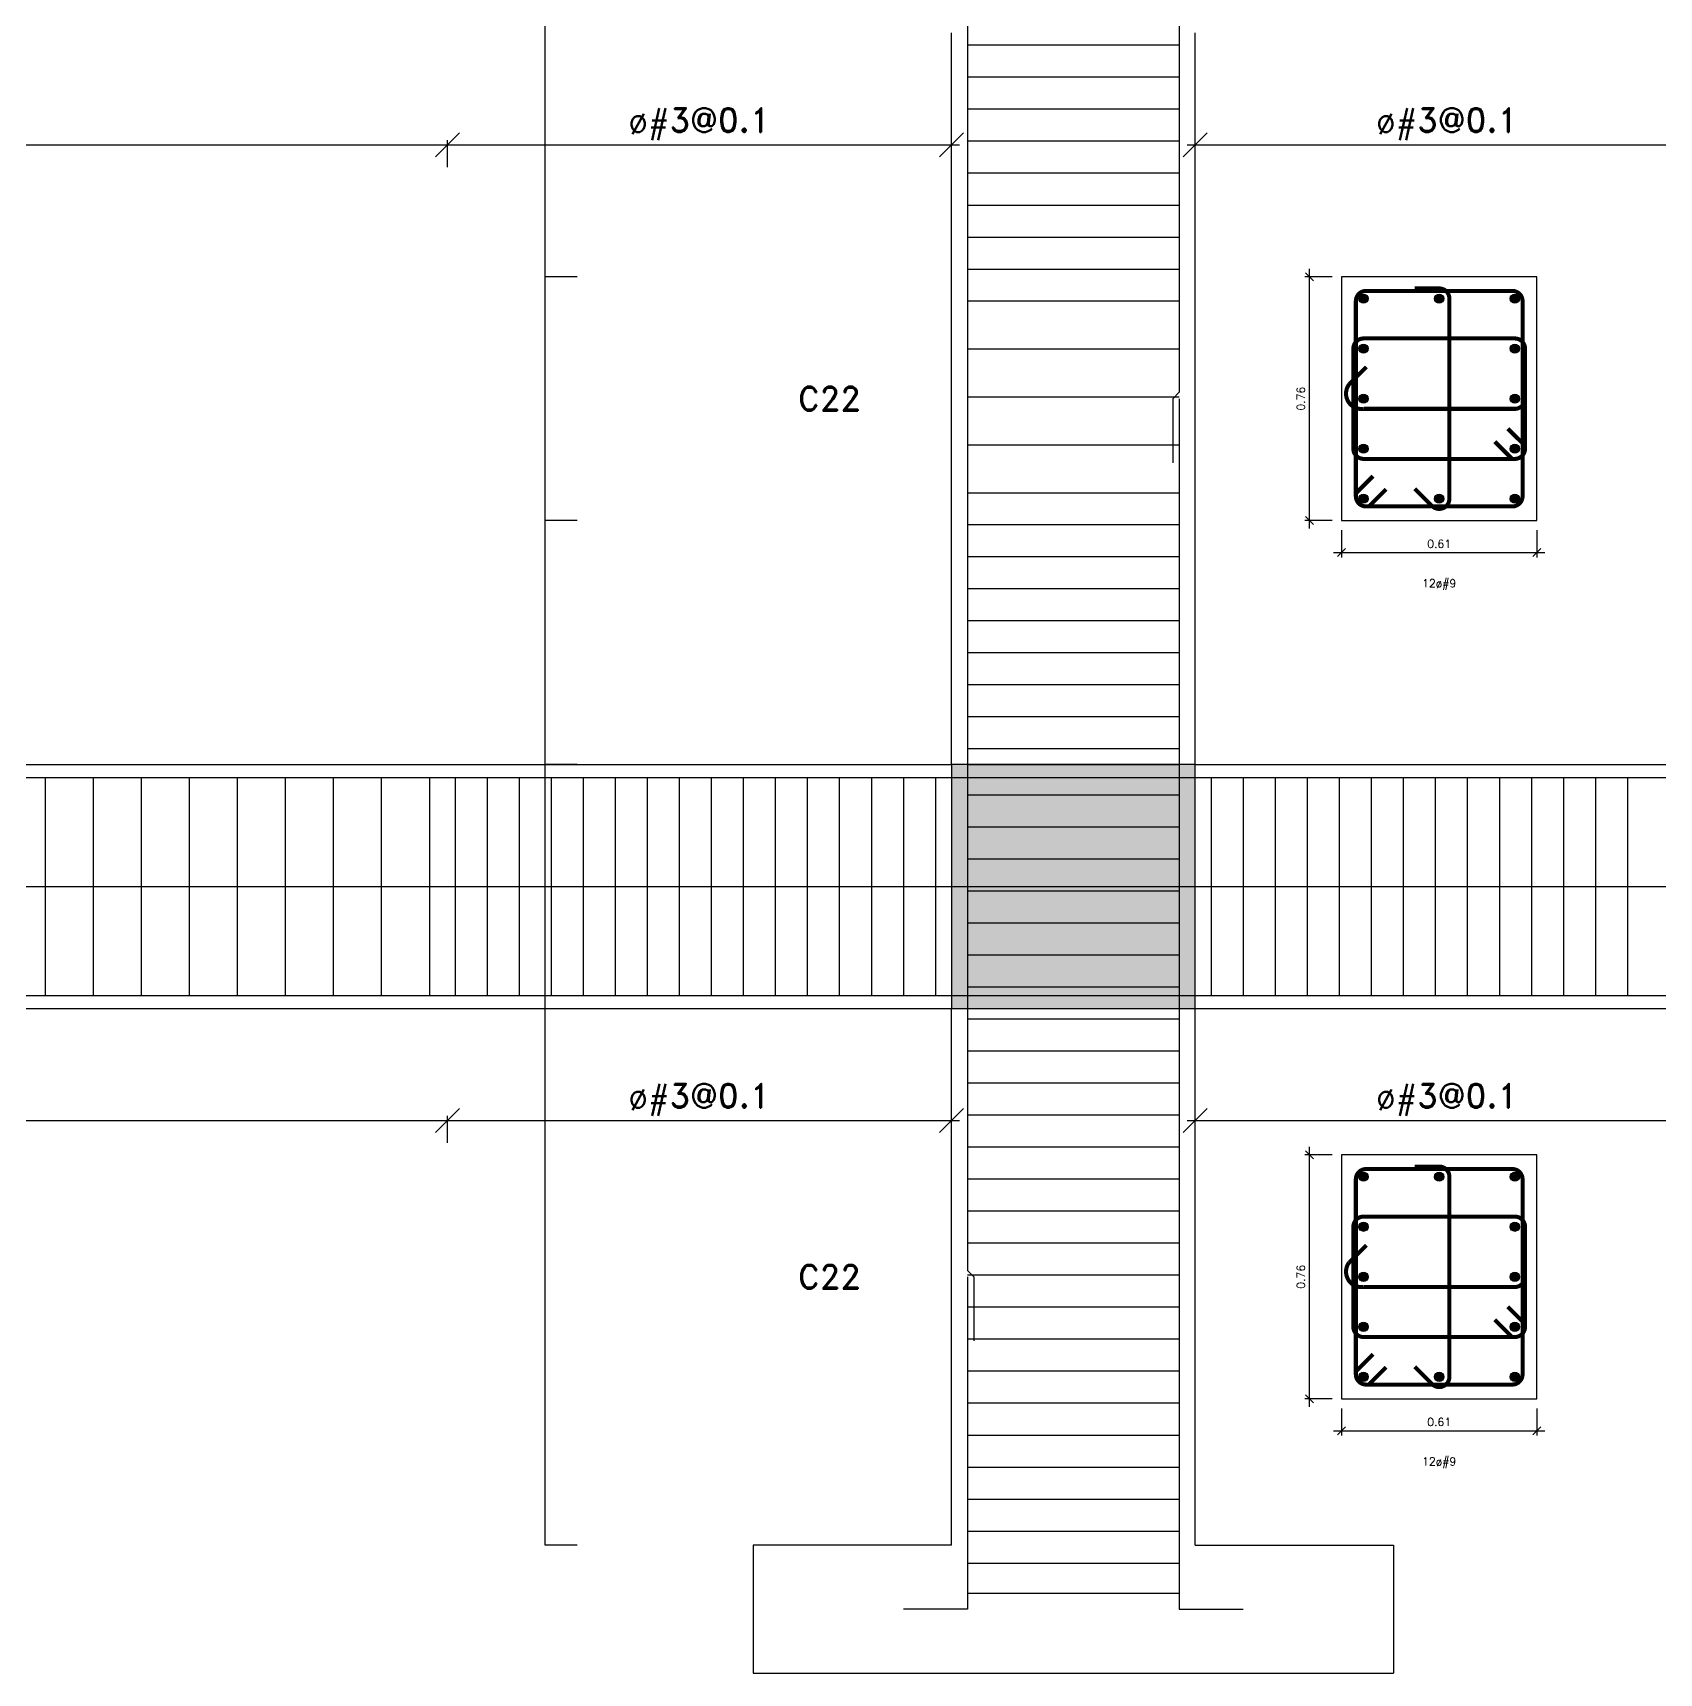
# Model space of a CAD drawing. Header units: inches. Extents: x 2674 to 28325, y -8016 to 21827.
# Drawn here: x 10243.5 to 10497.5, y -2273.3 to -2017.1 of the extents above; entities that cross this region are included whole.
import ezdxf

# ---------------------------------------------------------------- set-up
doc = ezdxf.new("R2010")
doc.units = ezdxf.units.IN
doc.header["$MEASUREMENT"] = 0
for name, color, linetype in [('Beam', 3, 'Continuous'), ('Beam elevation contour', 7, 'Continuous'), ('Beam rebar bot', 2, 'Continuous'), ('Beam rebar top', 2, 'Continuous'), ('Beam tie corner', 6, 'Continuous'), ('Beam tie mid', 4, 'Continuous'), ('Column elevation contorno', 7, 'Continuous'), ('Columns', 5, 'Continuous'), ('Dimensions', 7, 'Continuous'), ('Porticos', 7, 'Continuous'), ('Rebar long', 5, 'Continuous'), ('Rebar tie', 4, 'Continuous'), ('Texts', 7, 'Continuous')]:
    doc.layers.add(name, color=color, linetype=linetype)
doc.layers.add('Beam torsion rebar', color=7, linetype='Continuous', true_color=0xaf0000)
doc.styles.add('Letra', font='romand.shx')
doc.dimstyles.new('Dimension', dxfattribs={"dimscale": 0.083333, "dimtxt": 0.025, "dimasz": 0.025, "dimexe": 0.015, "dimexo": 0.03, "dimgap": 0.015, "dimtad": 1, "dimdec": 1, "dimzin": 0, "dimdsep": 46, "dimlunit": 4, "dimtxsty": 'Letra', "dimblk": 'OBLIQUE', "dimcen": 0.015, "dimdle": 0.025, "dimclrd": 256, "dimclre": 1, "dimclrt": 4, "dimadec": 0, "dimazin": 0, "dimtfac": 1, "dimtdec": 1, "dimtofl": 0, "dimtmove": 0, "dimatfit": 3, "dimfxl": 1, "dimtolj": 1, "dimtzin": 0, "dimarcsym": 0})

# ---------------------------------------------------------------- blocks, each defined once
blk = doc.blocks.new('_Oblique')
at = {"color": 0, "linetype": 'ByBlock', "lineweight": -2}
blk.add_line((-0.5, -0.5), (0.5, 0.5), dxfattribs=at)
blk = doc.blocks.new('*D31')
at = {"color": 1, "linetype": 'ByBlock', "lineweight": -2, "transparency": 16777216}
for p, q in [((-0.3348, 0.381), (-0.4198, 0.381)), ((-0.3348, -0.381), (-0.4198, -0.381))]:
    blk.add_line(p, q, dxfattribs=at)
at = {"linetype": 'ByBlock', "lineweight": -2, "transparency": 16777216}
blk.add_line((-0.4048, -0.406), (-0.4048, 0.406), dxfattribs=at)
at = {"layer": 'Defpoints', "transparency": 16777216}
for p in [(-0.4048, 0.381), (-0.3048, 0.381), (-0.3048, -0.381)]:
    blk.add_point(p, dxfattribs=at)
at = {"lineweight": -2, "transparency": 16777216, "xscale": 0.025, "yscale": 0.025, "zscale": 0.025}
for p, rotation in [((-0.4048, 0.381), 90), ((-0.4048, -0.381), 270)]:
    blk.add_blockref('_Oblique', p, dxfattribs=dict(at, rotation=rotation))
at = {"color": 4, "transparency": 16777216, "insert": (-0.4198, 0), "char_height": 0.025, "attachment_point": 8, "rotation": 90, "style": 'Letra'}
blk.add_mtext('0.76', dxfattribs=at)
blk = doc.blocks.new('*D32')
at = {"color": 1, "linetype": 'ByBlock', "lineweight": -2, "transparency": 16777216}
for p, q in [((-0.3048, -0.411), (-0.3048, -0.496)), ((0.3048, -0.411), (0.3048, -0.496))]:
    blk.add_line(p, q, dxfattribs=at)
at = {"linetype": 'ByBlock', "lineweight": -2, "transparency": 16777216}
blk.add_line((-0.3298, -0.481), (0.3298, -0.481), dxfattribs=at)
at = {"layer": 'Defpoints', "transparency": 16777216}
for p in [(-0.3048, -0.381), (0.3048, -0.381), (0.3048, -0.481)]:
    blk.add_point(p, dxfattribs=at)
at = {"lineweight": -2, "transparency": 16777216, "xscale": 0.025, "yscale": 0.025, "zscale": 0.025, "rotation": 180}
blk.add_blockref('_Oblique', (-0.3048, -0.481), dxfattribs=at)
at = {"lineweight": -2, "transparency": 16777216, "xscale": 0.025, "yscale": 0.025, "zscale": 0.025}
blk.add_blockref('_Oblique', (0.3048, -0.481), dxfattribs=at)
at = {"color": 4, "transparency": 16777216, "insert": (0, -0.466), "char_height": 0.025, "attachment_point": 8, "style": 'Letra'}
blk.add_mtext('0.61', dxfattribs=at)
blk = doc.blocks.new('#9')
blk.add_hatch(color=256).paths.add_polyline_path([(0.0143, 0, 1), (-0.0143, 0, 1)])
at = {"color": 0}
blk.add_circle((0, 0), 0.0143, dxfattribs=at)
blk = doc.blocks.new('*D591')
at = {"layer": 'Defpoints', "color": 0, "transparency": 16777216}
for p in [(10323.5, -2093.31), (10328.5, -2093.31), (10328.5, -2131.41)]:
    blk.add_point(p, dxfattribs=at)
at = {"layer": 'Dimensions', "color": 1, "linetype": 'ByBlock', "lineweight": -2, "transparency": 16777216}
for p, q in [((10328.5, -2093.31), (10323.5, -2093.31)), ((10328.5, -2131.41), (10323.5, -2131.41))]:
    blk.add_line(p, q, dxfattribs=at)
at = {"layer": 'Dimensions', "linetype": 'ByBlock', "lineweight": -2, "transparency": 16777216}
blk.add_line((10323.5, -2131.42), (10323.5, -2093.31), dxfattribs=at)
at = {"layer": 'Dimensions', "lineweight": -2, "transparency": 16777216, "xscale": 0.006249999999999999, "yscale": 0.006249999999999999, "zscale": 0.006249999999999999}
for p, rotation in [((10323.5, -2093.31), 90), ((10323.5, -2131.41), 270)]:
    blk.add_blockref('_Oblique', p, dxfattribs=dict(at, rotation=rotation))
at = {"layer": 'Dimensions', "color": 4, "transparency": 16777216, "insert": (10323.49, -2112.36), "char_height": 0.00625, "attachment_point": 5, "rotation": 90, "style": 'Letra'}
blk.add_mtext('\\A1;ø#3@0.1', dxfattribs=at)
blk = doc.blocks.new('*D592')
at = {"layer": 'Defpoints', "color": 0, "transparency": 16777216}
for p in [(10323.5, -1979.01), (10328.5, -1979.01), (10328.5, -2055.21)]:
    blk.add_point(p, dxfattribs=at)
at = {"layer": 'Dimensions', "color": 1, "linetype": 'ByBlock', "lineweight": -2, "transparency": 16777216}
for p, q in [((10328.5, -1979.01), (10323.5, -1979.01)), ((10328.5, -2055.21), (10323.5, -2055.21))]:
    blk.add_line(p, q, dxfattribs=at)
at = {"layer": 'Dimensions', "linetype": 'ByBlock', "lineweight": -2, "transparency": 16777216}
blk.add_line((10323.5, -2055.22), (10323.5, -1979.01), dxfattribs=at)
at = {"layer": 'Dimensions', "lineweight": -2, "transparency": 16777216, "xscale": 0.006249999999999999, "yscale": 0.006249999999999999, "zscale": 0.006249999999999999}
for p, rotation in [((10323.5, -1979.01), 90), ((10323.5, -2055.21), 270)]:
    blk.add_blockref('_Oblique', p, dxfattribs=dict(at, rotation=rotation))
at = {"layer": 'Dimensions', "color": 4, "transparency": 16777216, "insert": (10323.49, -2017.11), "char_height": 0.00625, "attachment_point": 5, "rotation": 90, "style": 'Letra'}
blk.add_mtext('\\A1;ø#3@0.1', dxfattribs=at)
blk = doc.blocks.new('*D593')
at = {"layer": 'Defpoints', "color": 0, "transparency": 16777216}
for p in [(10323.5, -2055.21), (10328.5, -2055.21), (10328.5, -2093.31)]:
    blk.add_point(p, dxfattribs=at)
at = {"layer": 'Dimensions', "color": 1, "linetype": 'ByBlock', "lineweight": -2, "transparency": 16777216}
for p, q in [((10328.5, -2055.21), (10323.5, -2055.21)), ((10328.5, -2093.31), (10323.5, -2093.31))]:
    blk.add_line(p, q, dxfattribs=at)
at = {"layer": 'Dimensions', "linetype": 'ByBlock', "lineweight": -2, "transparency": 16777216}
blk.add_line((10323.5, -2093.32), (10323.5, -2055.21), dxfattribs=at)
at = {"layer": 'Dimensions', "lineweight": -2, "transparency": 16777216, "xscale": 0.006249999999999999, "yscale": 0.006249999999999999, "zscale": 0.006249999999999999}
for p, rotation in [((10323.5, -2055.21), 90), ((10323.5, -2093.31), 270)]:
    blk.add_blockref('_Oblique', p, dxfattribs=dict(at, rotation=rotation))
at = {"layer": 'Dimensions', "color": 4, "transparency": 16777216, "insert": (10323.49, -2074.26), "char_height": 0.00625, "attachment_point": 5, "rotation": 90, "style": 'Letra'}
blk.add_mtext('\\A1;ø#3@0.15', dxfattribs=at)
blk = doc.blocks.new('*D577')
at = {"layer": 'Defpoints', "color": 0, "transparency": 16777216}
for p in [(10323.5, -2131.43), (10328.5, -2131.43), (10328.5, -2253.33)]:
    blk.add_point(p, dxfattribs=at)
at = {"layer": 'Dimensions', "color": 1, "linetype": 'ByBlock', "lineweight": -2, "transparency": 16777216}
for p, q in [((10328.5, -2131.43), (10323.5, -2131.43)), ((10328.5, -2253.33), (10323.5, -2253.33))]:
    blk.add_line(p, q, dxfattribs=at)
at = {"layer": 'Dimensions', "linetype": 'ByBlock', "lineweight": -2, "transparency": 16777216}
blk.add_line((10323.5, -2253.34), (10323.5, -2131.43), dxfattribs=at)
at = {"layer": 'Dimensions', "lineweight": -2, "transparency": 16777216, "xscale": 0.006249999999999999, "yscale": 0.006249999999999999, "zscale": 0.006249999999999999}
for p, rotation in [((10323.5, -2131.43), 90), ((10323.5, -2253.33), 270)]:
    blk.add_blockref('_Oblique', p, dxfattribs=dict(at, rotation=rotation))
at = {"layer": 'Dimensions', "color": 4, "transparency": 16777216, "insert": (10323.49, -2192.38), "char_height": 0.00625, "attachment_point": 5, "rotation": 90, "style": 'Letra'}
blk.add_mtext('\\A1;ø#3@0.1', dxfattribs=at)
blk = doc.blocks.new('*D227')
at = {"linetype": 'ByBlock', "lineweight": -2, "transparency": 16777216}
blk.add_line((708.3466, 4.3744), (709.9707, 4.3744), dxfattribs=at)
at = {"color": 1, "linetype": 'ByBlock', "lineweight": -2, "transparency": 16777216}
for p, q in [((708.3716, 4.3044), (708.3716, 4.3894)), ((709.9457, 4.3044), (709.9457, 4.3894))]:
    blk.add_line(p, q, dxfattribs=at)
at = {"layer": 'Defpoints', "transparency": 16777216}
for p in [(709.9457, 4.3744), (708.3716, 4.2744), (709.9457, 4.2744)]:
    blk.add_point(p, dxfattribs=at)
at = {"lineweight": -2, "transparency": 16777216, "xscale": 0.075, "yscale": 0.075, "zscale": 0.075, "rotation": 180}
blk.add_blockref('_Oblique', (708.3716, 4.3744), dxfattribs=at)
at = {"lineweight": -2, "transparency": 16777216, "xscale": 0.075, "yscale": 0.075, "zscale": 0.075}
blk.add_blockref('_Oblique', (709.9457, 4.3744), dxfattribs=at)
at = {"color": 4, "transparency": 16777216, "insert": (709.15865, 4.3894), "char_height": 0.075, "attachment_point": 8, "style": 'Letra'}
blk.add_mtext('ø#3@0.1', dxfattribs=at)
blk = doc.blocks.new('*D228')
at = {"linetype": 'ByBlock', "lineweight": -2, "transparency": 16777216}
blk.add_line((704.3066, 4.3744), (708.3966, 4.3744), dxfattribs=at)
at = {"color": 1, "linetype": 'ByBlock', "lineweight": -2, "transparency": 16777216}
for p, q in [((704.3316, 4.3044), (704.3316, 4.3894)), ((708.3716, 4.3044), (708.3716, 4.3894))]:
    blk.add_line(p, q, dxfattribs=at)
at = {"layer": 'Defpoints', "transparency": 16777216}
for p in [(708.3716, 4.3744), (704.3316, 4.2744), (708.3716, 4.2744)]:
    blk.add_point(p, dxfattribs=at)
at = {"lineweight": -2, "transparency": 16777216, "xscale": 0.075, "yscale": 0.075, "zscale": 0.075, "rotation": 180}
blk.add_blockref('_Oblique', (704.3316, 4.3744), dxfattribs=at)
at = {"lineweight": -2, "transparency": 16777216, "xscale": 0.075, "yscale": 0.075, "zscale": 0.075}
blk.add_blockref('_Oblique', (708.3716, 4.3744), dxfattribs=at)
at = {"color": 4, "transparency": 16777216, "insert": (706.3516, 4.3894), "char_height": 0.075, "attachment_point": 8, "style": 'Letra'}
blk.add_mtext('ø#3@0.14', dxfattribs=at)
blk = doc.blocks.new('*D229')
at = {"linetype": 'ByBlock', "lineweight": -2, "transparency": 16777216}
blk.add_line((710.6827, 4.3744), (712.3067, 4.3744), dxfattribs=at)
at = {"color": 1, "linetype": 'ByBlock', "lineweight": -2, "transparency": 16777216}
for p, q in [((710.7077, 4.3044), (710.7077, 4.3894)), ((712.2817, 4.3044), (712.2817, 4.3894))]:
    blk.add_line(p, q, dxfattribs=at)
at = {"layer": 'Defpoints', "transparency": 16777216}
for p in [(712.2817, 4.3744), (710.7077, 4.2744), (712.2817, 4.2744)]:
    blk.add_point(p, dxfattribs=at)
at = {"lineweight": -2, "transparency": 16777216, "xscale": 0.075, "yscale": 0.075, "zscale": 0.075, "rotation": 180}
blk.add_blockref('_Oblique', (710.7077, 4.3744), dxfattribs=at)
at = {"lineweight": -2, "transparency": 16777216, "xscale": 0.075, "yscale": 0.075, "zscale": 0.075}
blk.add_blockref('_Oblique', (712.2817, 4.3744), dxfattribs=at)
at = {"color": 4, "transparency": 16777216, "insert": (711.4947, 4.3894), "char_height": 0.075, "attachment_point": 8, "style": 'Letra'}
blk.add_mtext('ø#3@0.1', dxfattribs=at)
blk = doc.blocks.new('*D246')
at = {"color": 1, "linetype": 'ByBlock', "lineweight": -2, "transparency": 16777216}
for p, q in [((708.3718, 1.2564), (708.3718, 1.3414)), ((709.9457, 1.2564), (709.9457, 1.3414))]:
    blk.add_line(p, q, dxfattribs=at)
at = {"linetype": 'ByBlock', "lineweight": -2, "transparency": 16777216}
blk.add_line((708.3468, 1.3264), (709.9707, 1.3264), dxfattribs=at)
at = {"layer": 'Defpoints', "transparency": 16777216}
for p in [(709.9457, 1.3264), (708.3718, 1.2264), (709.9457, 1.2264)]:
    blk.add_point(p, dxfattribs=at)
at = {"lineweight": -2, "transparency": 16777216, "xscale": 0.075, "yscale": 0.075, "zscale": 0.075, "rotation": 180}
blk.add_blockref('_Oblique', (708.3718, 1.3264), dxfattribs=at)
at = {"lineweight": -2, "transparency": 16777216, "xscale": 0.075, "yscale": 0.075, "zscale": 0.075}
blk.add_blockref('_Oblique', (709.9457, 1.3264), dxfattribs=at)
at = {"color": 4, "transparency": 16777216, "insert": (709.15875, 1.3414), "char_height": 0.075, "attachment_point": 8, "style": 'Letra'}
blk.add_mtext('ø#3@0.1', dxfattribs=at)
blk = doc.blocks.new('*D247')
at = {"color": 1, "linetype": 'ByBlock', "lineweight": -2, "transparency": 16777216}
for p, q in [((704.4078, 1.2564), (704.4078, 1.3414)), ((708.3718, 1.2564), (708.3718, 1.3414))]:
    blk.add_line(p, q, dxfattribs=at)
at = {"linetype": 'ByBlock', "lineweight": -2, "transparency": 16777216}
blk.add_line((704.3828, 1.3264), (708.3968, 1.3264), dxfattribs=at)
at = {"layer": 'Defpoints', "transparency": 16777216}
for p in [(708.3718, 1.3264), (704.4078, 1.2264), (708.3718, 1.2264)]:
    blk.add_point(p, dxfattribs=at)
at = {"lineweight": -2, "transparency": 16777216, "xscale": 0.075, "yscale": 0.075, "zscale": 0.075, "rotation": 180}
blk.add_blockref('_Oblique', (704.4078, 1.3264), dxfattribs=at)
at = {"lineweight": -2, "transparency": 16777216, "xscale": 0.075, "yscale": 0.075, "zscale": 0.075}
blk.add_blockref('_Oblique', (708.3718, 1.3264), dxfattribs=at)
at = {"color": 4, "transparency": 16777216, "insert": (706.3898, 1.3414), "char_height": 0.075, "attachment_point": 8, "style": 'Letra'}
blk.add_mtext('ø#3@0.15', dxfattribs=at)
blk = doc.blocks.new('GB 30 X 30')
blk.add_hatch(color=256).paths.add_polyline_path([(0.381, 0.381), (-0.381, 0.381), (-0.381, -0.381), (0.381, -0.381)])
at = {"color": 0}
blk.add_lwpolyline([(0.381, 0.381), (-0.381, 0.381), (-0.381, -0.381), (0.381, -0.381)], close=True, dxfattribs=at)
blk = doc.blocks.new('*D248')
at = {"color": 1, "linetype": 'ByBlock', "lineweight": -2, "transparency": 16777216}
for p, q in [((710.7077, 1.2564), (710.7077, 1.3414)), ((712.2817, 1.2564), (712.2817, 1.3414))]:
    blk.add_line(p, q, dxfattribs=at)
at = {"linetype": 'ByBlock', "lineweight": -2, "transparency": 16777216}
blk.add_line((710.6827, 1.3264), (712.3067, 1.3264), dxfattribs=at)
at = {"layer": 'Defpoints', "transparency": 16777216}
for p in [(712.2817, 1.3264), (710.7077, 1.2264), (712.2817, 1.2264)]:
    blk.add_point(p, dxfattribs=at)
at = {"lineweight": -2, "transparency": 16777216, "xscale": 0.075, "yscale": 0.075, "zscale": 0.075, "rotation": 180}
blk.add_blockref('_Oblique', (710.7077, 1.3264), dxfattribs=at)
at = {"lineweight": -2, "transparency": 16777216, "xscale": 0.075, "yscale": 0.075, "zscale": 0.075}
blk.add_blockref('_Oblique', (712.2817, 1.3264), dxfattribs=at)
at = {"color": 4, "transparency": 16777216, "insert": (711.4947, 1.3414), "char_height": 0.075, "attachment_point": 8, "style": 'Letra'}
blk.add_mtext('ø#3@0.1', dxfattribs=at)
blk = doc.blocks.new('C 30 X 24')
at = {"layer": 'Columns'}
blk.add_lwpolyline([(-0.3048, -0.381), (0.3048, -0.381), (0.3048, 0.381), (-0.3048, 0.381)], close=True, dxfattribs=at)
at = {"layer": 'Rebar tie'}
for points in [[(-0.2065, -0.2419, 0.0127, 0.0127, 0), (-0.2604, -0.2958, 0.0127, 0.0127, 0), (-0.2604, -0.3048, 0.0127, 0.0127, 0.414214), (-0.2286, -0.3366, 0.0127, 0.0127, 0), (0.2286, -0.3366, 0.0127, 0.0127, 0.414214), (0.2604, -0.3048, 0.0127, 0.0127, 0), (0.2604, 0.3048, 0.0127, 0.0127, 0.414214), (0.2286, 0.3366, 0.0127, 0.0127, 0), (-0.2286, 0.3366, 0.0127, 0.0127, 0.414214), (-0.2604, 0.3048, 0.0127, 0.0127, 0), (-0.2604, -0.3048, 0.0127, 0.0127, 0.414214), (-0.2286, -0.3366, 0.0127, 0.0127, 0), (-0.2196, -0.3366, 0.0127, 0.0127, 0), (-0.1657, -0.2827, 0.0127, 0.0127, 0)], [(-0.0763, -0.2812, 0.0127, 0.0127, 0), (-0.0225, -0.3351, 0.0127, 0.0127, 0.668179), (0.0318, -0.3126, 0.0127, 0.0127, 0), (0.0318, 0.3126, 0.0127, 0.0127, 0.414214), (0, 0.3444, 0.0127, 0.0127, 0), (-0.0762, 0.3444, 0.0127, 0.0127, 0)], [(0.2143, -0.0935, 0.0127, 0.0127, 0), (0.2682, -0.1473, 0.0127, 0.0127, 0), (0.2682, -0.1563, 0.0127, 0.0127, -0.414214), (0.2364, -0.1881, 0.0127, 0.0127, 0), (-0.2364, -0.1881, 0.0127, 0.0127, -0.414214), (-0.2682, -0.1563, 0.0127, 0.0127, 0), (-0.2682, 0.1563, 0.0127, 0.0127, -0.414214), (-0.2364, 0.1881, 0.0127, 0.0127, 0), (0.2364, 0.1881, 0.0127, 0.0127, -0.414214), (0.2682, 0.1563, 0.0127, 0.0127, 0), (0.2682, -0.1563, 0.0127, 0.0127, -0.414214), (0.2364, -0.1881, 0.0127, 0.0127, 0), (0.2275, -0.1881, 0.0127, 0.0127, 0), (0.1736, -0.1342, 0.0127, 0.0127, 0)], [(-0.2275, 0.0988, 0.0127, 0.0127, 0), (-0.2813, 0.0449, 0.0127, 0.0127, 0.668179), (-0.2364, -0.0318, 0.0127, 0.0127, 0), (0.2364, -0.0318, 0.0127, 0.0127, 0.414214), (0.2682, 0, 0.0127, 0.0127, 0), (0.2682, 0.0762, 0.0127, 0.0127, 0)]]:
    blk.add_lwpolyline(points, format="xyseb", dxfattribs=at)
at = {"layer": 'Rebar long', "color": 0}
for p in [(-0.2364, 0.3126), (0, 0.3126), (0.2364, 0.3126), (-0.2364, 0.1563), (0.2364, 0.1563), (-0.2364, 0), (0.2364, 0), (-0.2364, -0.1563), (0.2364, -0.1563), (-0.2364, -0.3126), (0, -0.3126), (0.2364, -0.3126)]:
    blk.add_blockref('#9', p, dxfattribs=at)
at = {"layer": 'Texts', "insert": (0, -0.581), "char_height": 0.025, "width": 0.056717, "attachment_point": 5, "style": 'Letra'}
blk.add_mtext('12ø#9', dxfattribs=at)
at = {"layer": 'Dimensions'}
for p2, distance, picture, middle in [((-0.3048, 0.381), 0.1, '*D31', (-0.4048, 0)), ((0.3048, -0.381), -0.1, '*D32', (0, -0.481))]:
    dim = blk.add_aligned_dim(p1=(-0.3048, -0.381), p2=p2, distance=distance, dimstyle='Dimension', override={"dimtxt": 0.025, "dimasz": 0.025, "dimpost": '<>'}, dxfattribs=at)
    dim.commit()
    dim.dimension.update_dxf_attribs({"geometry": picture, "text_midpoint": middle})
blk = doc.blocks.new('B33-B34-B35-B36-Story1')
at = {"layer": 'Dimensions'}
for p1, p2, text, picture, middle in [((704.3316, 4.2744), (708.3716, 4.2744), 'ø#3@0.14', '*D228', (706.3516, 4.3744)), ((708.3716, 4.2744), (709.9457, 4.2744), 'ø#3@0.1', '*D227', (709.1586, 4.3744)), ((710.7077, 4.2744), (712.2817, 4.2744), 'ø#3@0.1', '*D229', (711.4947, 4.3744))]:
    dim = blk.add_aligned_dim(p1=p1, p2=p2, distance=0.1, text=text, dimstyle='Dimension', override={"dimtxt": 0.075, "dimasz": 0.075, "dimpost": '<>'}, dxfattribs=at)
    dim.commit()
    dim.dimension.update_dxf_attribs({"geometry": picture, "text_midpoint": middle})
blk = doc.blocks.new('B33-B34-B35-B36-Plinth Level')
at = {"layer": 'Beam elevation contour'}
for points in [[(702.8338, 2.4384), (709.9457, 2.4384)], [(710.7077, 2.4384), (717.1594, 2.4384)], [(702.8338, 1.6764), (709.9457, 1.6764)], [(710.7077, 1.6764), (717.1594, 1.6764)]]:
    blk.add_lwpolyline(points, dxfattribs=at)
at = {"layer": 'Beam rebar bot'}
blk.add_lwpolyline([(732.8728, 2.0164), (732.8728, 1.7164), (702.188, 1.7164), (702.188, 2.0164)], dxfattribs=at)
at = {"layer": 'Beam rebar top'}
blk.add_lwpolyline([(702.208, 2.0984), (702.208, 2.3984), (732.8928, 2.3984), (732.8928, 2.0984)], dxfattribs=at)
at = {"layer": 'Beam tie corner'}
for points in [[(708.3957, 2.3984), (708.3957, 1.7164)], [(708.4957, 2.3984), (708.4957, 1.7164)], [(708.5957, 2.3984), (708.5957, 1.7164)], [(708.6957, 2.3984), (708.6957, 1.7164)], [(708.7957, 2.3984), (708.7957, 1.7164)], [(708.8957, 2.3984), (708.8957, 1.7164)], [(708.9957, 2.3984), (708.9957, 1.7164)], [(709.0957, 2.3984), (709.0957, 1.7164)], [(709.1957, 2.3984), (709.1957, 1.7164)], [(709.2957, 2.3984), (709.2957, 1.7164)], [(709.3957, 2.3984), (709.3957, 1.7164)], [(709.4957, 2.3984), (709.4957, 1.7164)], [(709.5957, 2.3984), (709.5957, 1.7164)], [(709.6957, 2.3984), (709.6957, 1.7164)], [(709.7957, 2.3984), (709.7957, 1.7164)], [(709.8957, 2.3984), (709.8957, 1.7164)], [(710.7577, 2.3984), (710.7577, 1.7164)], [(710.8577, 2.3984), (710.8577, 1.7164)], [(710.9577, 2.3984), (710.9577, 1.7164)], [(711.0577, 2.3984), (711.0577, 1.7164)], [(711.1577, 2.3984), (711.1577, 1.7164)], [(711.2577, 2.3984), (711.2577, 1.7164)], [(711.3577, 2.3984), (711.3577, 1.7164)], [(711.4577, 2.3984), (711.4577, 1.7164)], [(711.5577, 2.3984), (711.5577, 1.7164)], [(711.6577, 2.3984), (711.6577, 1.7164)], [(711.7577, 2.3984), (711.7577, 1.7164)], [(711.8577, 2.3984), (711.8577, 1.7164)], [(711.9577, 2.3984), (711.9577, 1.7164)], [(712.0577, 2.3984), (712.0577, 1.7164)]]:
    blk.add_lwpolyline(points, dxfattribs=at)
at = {"layer": 'Beam tie mid'}
for points in [[(707.1148, 2.3984), (707.1148, 1.7164)], [(707.2648, 2.3984), (707.2648, 1.7164)], [(707.4148, 2.3984), (707.4148, 1.7164)], [(707.5648, 2.3984), (707.5648, 1.7164)], [(707.7148, 2.3984), (707.7148, 1.7164)], [(707.8648, 2.3984), (707.8648, 1.7164)], [(708.0148, 2.3984), (708.0148, 1.7164)], [(708.1648, 2.3984), (708.1648, 1.7164)], [(708.3148, 2.3984), (708.3148, 1.7164)]]:
    blk.add_lwpolyline(points, dxfattribs=at)
at = {"layer": 'Beam torsion rebar'}
blk.add_lwpolyline([(702.1118, 2.0574), (724.7541, 2.0574)], dxfattribs=at)
at = {"layer": 'Beam', "color": 0}
blk.add_blockref('GB 30 X 30', (710.3267, 2.0574), dxfattribs=at)
at = {"layer": 'Dimensions'}
for p1, p2, text, picture, middle in [((704.4078, 1.2264), (708.3718, 1.2264), 'ø#3@0.15', '*D247', (706.3898, 1.3264)), ((708.3718, 1.2264), (709.9457, 1.2264), 'ø#3@0.1', '*D246', (709.1588, 1.3264)), ((710.7077, 1.2264), (712.2817, 1.2264), 'ø#3@0.1', '*D248', (711.4947, 1.3264))]:
    dim = blk.add_aligned_dim(p1=p1, p2=p2, distance=0.1, text=text, dimstyle='Dimension', override={"dimtxt": 0.075, "dimasz": 0.075, "dimpost": '<>'}, dxfattribs=at)
    dim.commit()
    dim.dimension.update_dxf_attribs({"geometry": picture, "text_midpoint": middle})

msp = doc.modelspace()

# ---------------------------------------------------------------- linework, layer by layer
at = {"layer": 'Beam rebar bot'}
for points in [[(10422.56, -1769.46), (10422.56, -2073.26)], [(10389.46, -1921.86), (10389.46, -2210.42)], [(10421.56, -2074.26), (10422.56, -2073.26)], [(10421.56, -2074.26), (10421.56, -2084.26)], [(10422.56, -2074.26), (10422.56, -2252.33)], [(10390.46, -2211.42), (10389.46, -2210.42)], [(10389.46, -2211.42), (10389.46, -2252.33)], [(10390.46, -2211.42), (10390.46, -2221.42)], [(10389.46, -2252.33), (10389.46, -2263.33)], [(10422.56, -2252.33), (10422.56, -2263.33)], [(10389.46, -2263.33), (10379.46, -2263.33)], [(10422.56, -2263.33), (10432.56, -2263.33)]]:
    msp.add_lwpolyline(points, dxfattribs=at)
at = {"layer": 'Beam tie corner'}
for points in [[(10389.46, -2019.01), (10422.56, -2019.01)], [(10389.46, -2024.01), (10422.56, -2024.01)], [(10389.46, -2029.01), (10422.56, -2029.01)], [(10389.46, -2034.01), (10422.56, -2034.01)], [(10389.46, -2039.01), (10422.56, -2039.01)], [(10389.46, -2044.01), (10422.56, -2044.01)], [(10389.46, -2049.01), (10422.56, -2049.01)], [(10389.46, -2054.01), (10422.56, -2054.01)], [(10389.46, -2093.91), (10422.56, -2093.91)], [(10389.46, -2098.91), (10422.56, -2098.91)], [(10389.46, -2103.91), (10422.56, -2103.91)], [(10389.46, -2108.91), (10422.56, -2108.91)], [(10389.46, -2113.91), (10422.56, -2113.91)], [(10389.46, -2118.91), (10422.56, -2118.91)], [(10389.46, -2123.91), (10422.56, -2123.91)], [(10389.46, -2128.91), (10422.56, -2128.91)]]:
    msp.add_lwpolyline(points, dxfattribs=at)
at = {"layer": 'Beam tie mid'}
for points in [[(10389.46, -2058.96), (10422.56, -2058.96)], [(10389.46, -2066.46), (10422.56, -2066.46)], [(10389.46, -2073.96), (10422.56, -2073.96)], [(10389.46, -2081.46), (10422.56, -2081.46)], [(10389.46, -2088.96), (10422.56, -2088.96)], [(10389.46, -2131.41), (10422.56, -2131.41)], [(10389.46, -2136.13), (10422.56, -2136.13)], [(10389.46, -2141.13), (10422.56, -2141.13)], [(10389.46, -2146.13), (10422.56, -2146.13)], [(10389.46, -2151.13), (10422.56, -2151.13)], [(10389.46, -2156.13), (10422.56, -2156.13)], [(10389.46, -2161.13), (10422.56, -2161.13)], [(10389.46, -2166.13), (10422.56, -2166.13)], [(10389.46, -2171.13), (10422.56, -2171.13)], [(10389.46, -2176.13), (10422.56, -2176.13)], [(10389.46, -2181.13), (10422.56, -2181.13)], [(10389.46, -2186.13), (10422.56, -2186.13)], [(10389.46, -2191.13), (10422.56, -2191.13)], [(10389.46, -2196.13), (10422.56, -2196.13)], [(10389.46, -2201.13), (10422.56, -2201.13)], [(10389.46, -2206.13), (10422.56, -2206.13)], [(10389.46, -2211.13), (10422.56, -2211.13)], [(10389.46, -2216.13), (10422.56, -2216.13)], [(10389.46, -2221.13), (10422.56, -2221.13)], [(10389.46, -2226.13), (10422.56, -2226.13)], [(10389.46, -2231.13), (10422.56, -2231.13)], [(10389.46, -2236.13), (10422.56, -2236.13)], [(10389.46, -2241.13), (10422.56, -2241.13)], [(10389.46, -2246.13), (10422.56, -2246.13)], [(10389.46, -2251.13), (10422.56, -2251.13)], [(10389.46, -2256.13), (10422.56, -2256.13)], [(10389.46, -2260.83), (10422.56, -2260.83)]]:
    msp.add_lwpolyline(points, dxfattribs=at)
at = {"layer": 'Column elevation contorno'}
for points in [[(10386.96, -2131.41), (10386.96, -2017.11)], [(10425.06, -2131.41), (10425.06, -2017.11)], [(10386.96, -2253.33), (10386.96, -2169.51)], [(10425.06, -2253.33), (10425.06, -2169.51)], [(10386.96, -2253.33), (10356.01, -2253.33)], [(10356.01, -2253.33), (10356.01, -2273.33)], [(10425.06, -2253.33), (10456.01, -2253.33)], [(10456.01, -2253.33), (10456.01, -2273.33)], [(10356.01, -2273.33), (10456.01, -2273.33)]]:
    msp.add_lwpolyline(points, dxfattribs=at)

# ---------------------------------------------------------------- block references
at = {"layer": 'Dimensions', "color": 0, "xscale": 49.99999999999999, "yscale": 49.99999999999999, "zscale": 49.99999999999999}
for p in [(10463.16, -2074.26), (10463.16, -2211.42)]:
    msp.add_blockref('C 30 X 24', p, dxfattribs=at)
at = {"layer": 'Porticos', "color": 0, "xscale": 49.99999999999999, "yscale": 49.99999999999999, "zscale": 49.99999999999999}
for name in ['B33-B34-B35-B36-Story1', 'B33-B34-B35-B36-Plinth Level']:
    msp.add_blockref(name, (-25110.33, -2253.33), dxfattribs=at)

# ---------------------------------------------------------------- texts
at = {"layer": 'Texts', "char_height": 3.75, "width": 2.8358, "attachment_point": 5, "style": 'Letra'}
for insert in [(10367.91, -2074.26), (10367.91, -2211.42)]:
    msp.add_mtext('C22', dxfattribs=dict(at, insert=insert))

# ---------------------------------------------------------------- dimensions: what is measured, and where the dimension line sits
at = {"layer": 'Dimensions'}
for p1, p2, text, picture, middle in [((10328.5, -2055.21), (10328.5, -1979.01), 'ø#3@0.1', '*D592', (10323.49, -2017.11)), ((10328.5, -2093.31), (10328.5, -2055.21), 'ø#3@0.15', '*D593', (10323.49, -2074.26)), ((10328.5, -2131.41), (10328.5, -2093.31), 'ø#3@0.1', '*D591', (10323.49, -2112.36)), ((10328.5, -2253.33), (10328.5, -2131.43), 'ø#3@0.1', '*D577', (10323.49, -2192.38))]:
    dim = msp.add_aligned_dim(p1=p1, p2=p2, distance=5, text=text, dimstyle='Dimension', override={"dimscale": 0.083333, "dimtxt": 0.075, "dimasz": 0.075, "dimpost": '<>'}, dxfattribs=at)
    dim.commit()
    dim.dimension.update_dxf_attribs({"geometry": picture, "text_midpoint": middle})

doc.saveas('drawing.dxf')
